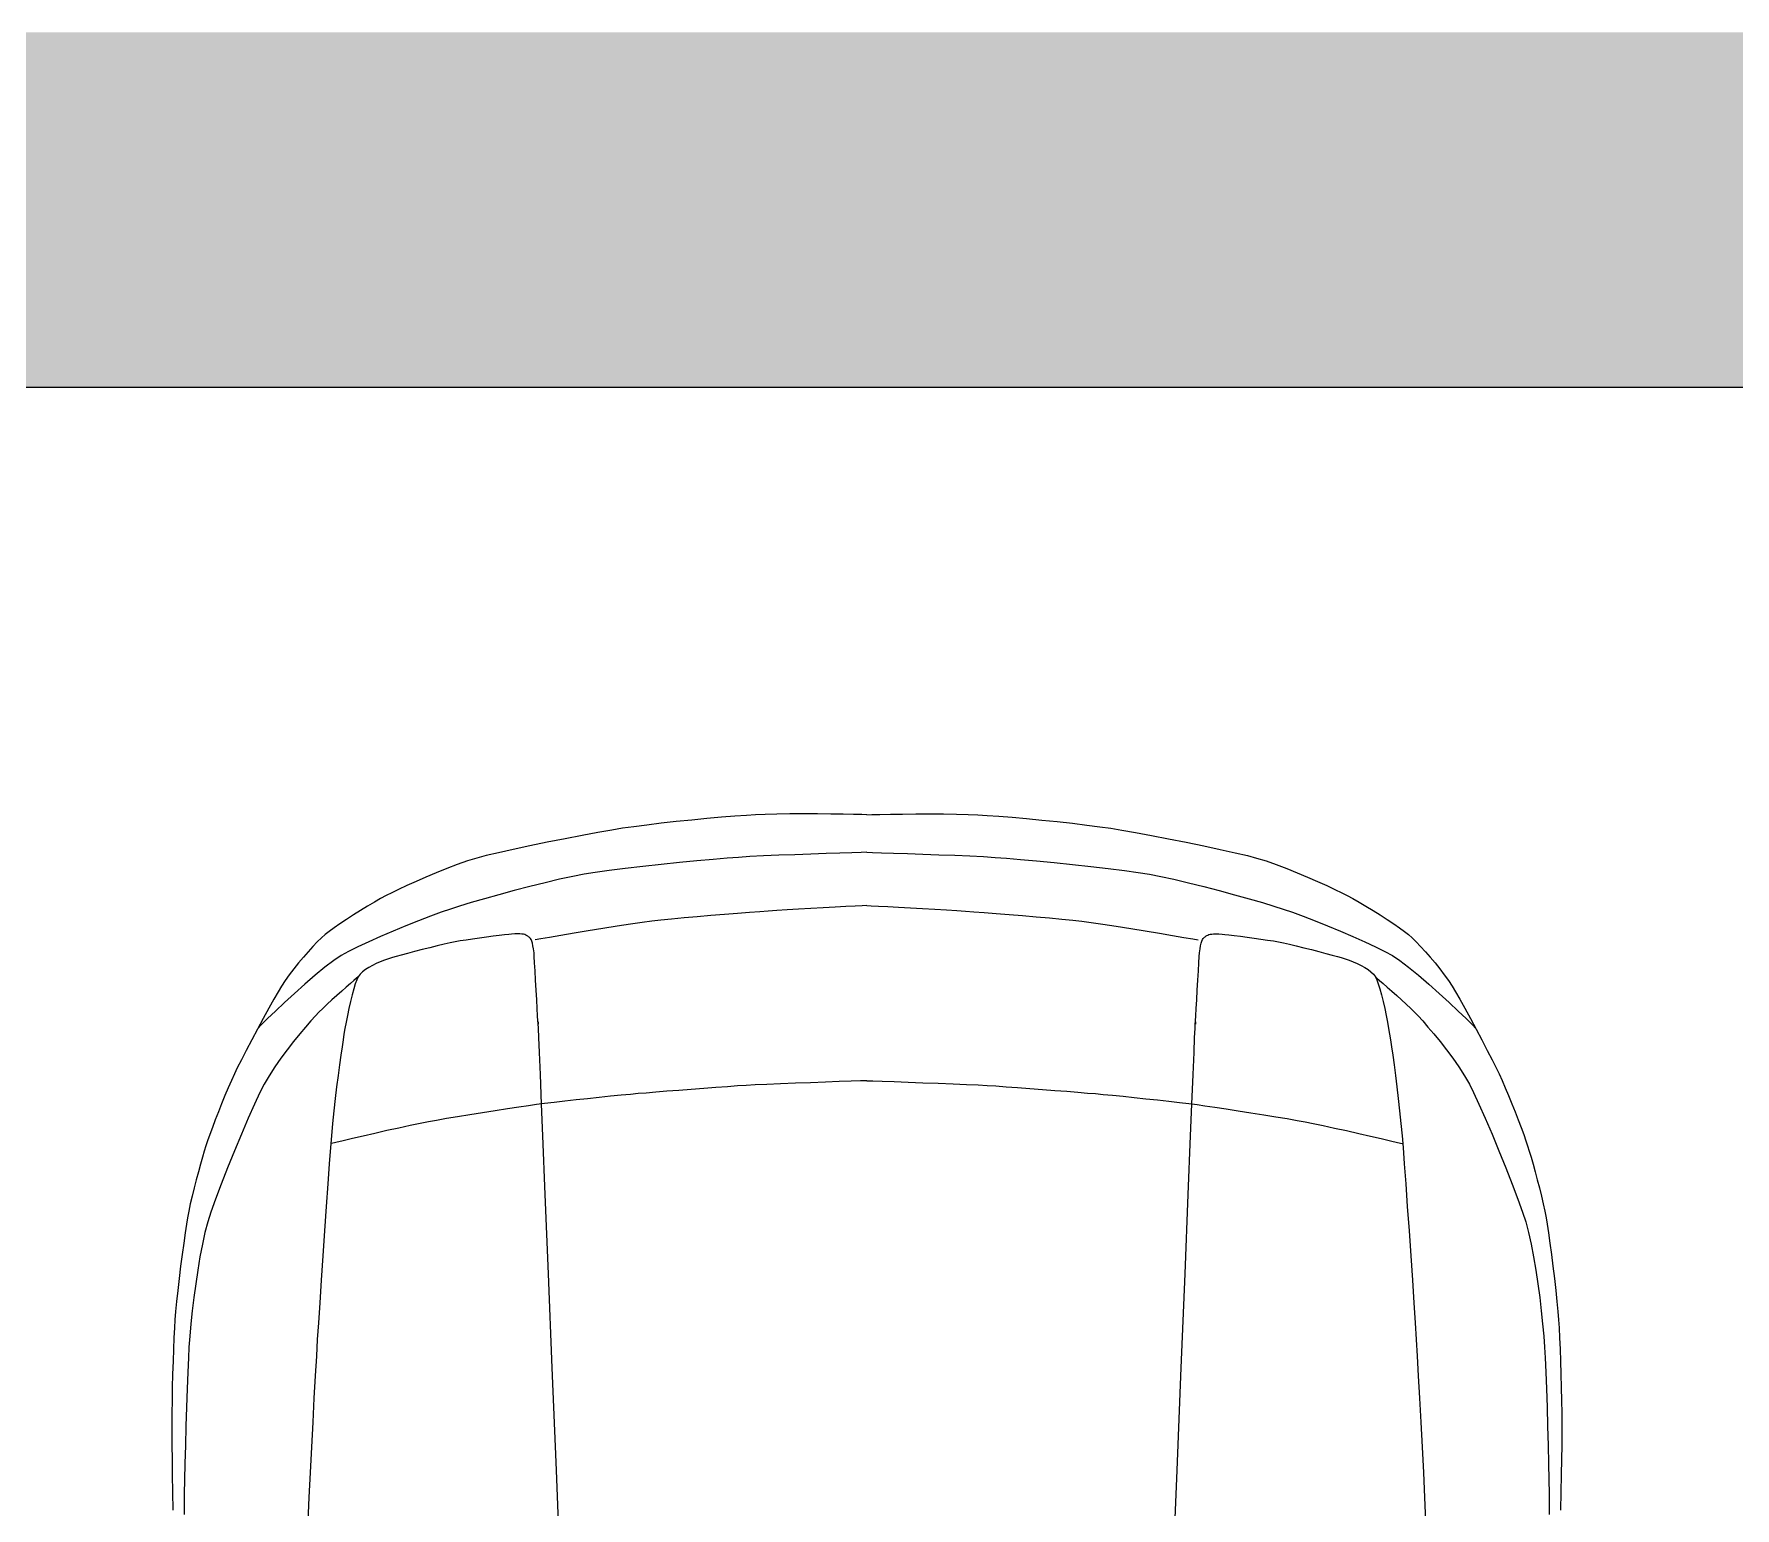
# Model space of a CAD drawing. Header units: millimetres. Extents: x 589 to 1175, y -455 to -172.
# Drawn here: x 672.972 to 675.129, y -262.835 to -260.966 of the extents above; entities that cross this region are included whole.
import ezdxf

# ---------------------------------------------------------------- set-up
doc = ezdxf.new("R2010")
doc.units = ezdxf.units.MM
for name, color, linetype in [('SRAFA', 251, 'Continuous'), ('stafaz', 252, 'Continuous'), ('ZDIVO', 1, 'Continuous')]:
    doc.layers.add(name, color=color, linetype=linetype)

# ---------------------------------------------------------------- blocks, each defined once
blk = doc.blocks.new('SYM_ZUBEHOER_PKW_AUTO03')
at = {"linetype": 'Continuous'}
for points in [[(69.05, 420.27, 2), (68.41, 420.29, 2), (67.38, 420.31, 2), (66.06, 420.33, 2), (64.51, 420.34, 2), (62.82, 420.36, 2), (61.06, 420.36, 2), (59.32, 420.36, 2), (57.67, 420.34, 2), (56.19, 420.31, 2), (54.97, 420.27, 2), (54.97, 420.27, 2), (53.79, 420.19, 2), (52.33, 420.08, 2), (50.64, 419.94, 2), (48.8, 419.78, 2), (46.87, 419.59, 2), (44.91, 419.39, 2), (42.99, 419.18, 2), (41.17, 418.96, 2), (39.52, 418.75, 2), (38.1, 418.55, 2), (38.1, 418.55, 2), (36.72, 418.33, 2), (34.97, 418.02, 2), (32.97, 417.64, 2), (30.8, 417.22, 2), (28.55, 416.77, 2), (26.33, 416.32, 2), (24.24, 415.87, 2), (22.36, 415.45, 2), (20.8, 415.08, 2), (19.64, 414.78, 2), (19.64, 414.78, 2), (18.43, 414.41, 2), (17.15, 413.96, 2), (15.82, 413.46, 2), (14.48, 412.92, 2), (13.17, 412.37, 2), (11.92, 411.82, 2), (10.75, 411.29, 2), (9.71, 410.8, 2), (8.83, 410.37, 2), (8.13, 410.02, 2), (8.13, 410.02, 2), (7.43, 409.64, 2), (6.63, 409.18, 2), (5.77, 408.67, 2), (4.87, 408.13, 2), (3.97, 407.56, 2), (3.09, 406.99, 2), (2.26, 406.44, 2), (1.52, 405.92, 2), (0.89, 405.45, 2), (0.4, 405.06, 2), (0.4, 405.06, 2), (-0.07, 404.64, 2), (-0.6, 404.13, 2), (-1.16, 403.54, 2), (-1.76, 402.89, 2), (-2.37, 402.2, 2), (-2.98, 401.47, 2), (-3.58, 400.72, 2), (-4.15, 399.97, 2), (-4.68, 399.23, 2), (-5.16, 398.51, 2), (-5.16, 398.51, 2), (-5.57, 397.83, 2), (-6.12, 396.88, 2), (-6.76, 395.73, 2), (-7.46, 394.44, 2), (-8.19, 393.08, 2), (-8.92, 391.71, 2), (-9.6, 390.39, 2), (-10.22, 389.19, 2), (-10.74, 388.17, 2), (-11.11, 387.4, 2), (-11.11, 387.4, 2), (-11.49, 386.57, 2), (-11.89, 385.64, 2), (-12.31, 384.65, 2), (-12.73, 383.62, 2), (-13.14, 382.58, 2), (-13.53, 381.56, 2), (-13.89, 380.6, 2), (-14.22, 379.71, 2), (-14.5, 378.93, 2), (-14.72, 378.28, 2), (-14.72, 378.28, 2), (-14.93, 377.62, 2), (-15.16, 376.83, 2), (-15.42, 375.94, 2), (-15.68, 374.98, 2), (-15.95, 373.97, 2), (-16.22, 372.94, 2), (-16.47, 371.92, 2), (-16.7, 370.93, 2), (-16.9, 369.99, 2), (-17.07, 369.14, 2), (-17.07, 369.14, 2), (-17.2, 368.33, 2), (-17.36, 367.24, 2), (-17.54, 365.96, 2), (-17.74, 364.52, 2), (-17.93, 363.01, 2), (-18.12, 361.46, 2), (-18.29, 359.96, 2), (-18.44, 358.54, 2), (-18.57, 357.29, 2), (-18.65, 356.24, 2), (-18.65, 356.24, 2), (-18.72, 355.2, 2), (-18.78, 353.94, 2), (-18.84, 352.51, 2), (-18.89, 350.96, 2), (-18.94, 349.32, 2), (-18.98, 347.65, 2), (-19.01, 346, 2), (-19.04, 344.4, 2), (-19.05, 342.9, 2), (-19.05, 341.56, 2), (-19.05, 341.56, 2), (-19.04, 340.27, 2), (-19.02, 338.57, 2), (-18.99, 336.57, 2), (-18.94, 334.38, 2), (-18.9, 332.08, 2)], [(69.05, 420.27, 2), (69.7, 420.29, 2), (70.73, 420.31, 2), (72.05, 420.33, 2), (73.6, 420.34, 2), (75.29, 420.36, 2), (77.05, 420.36, 2), (78.79, 420.36, 2), (80.44, 420.34, 2), (81.92, 420.31, 2), (83.14, 420.27, 2), (83.14, 420.27, 2), (84.32, 420.19, 2), (85.78, 420.08, 2), (87.47, 419.94, 2), (89.31, 419.78, 2), (91.24, 419.59, 2), (93.2, 419.39, 2), (95.12, 419.18, 2), (96.94, 418.96, 2), (98.59, 418.75, 2), (100.01, 418.55, 2), (100.01, 418.55, 2), (101.39, 418.33, 2), (103.14, 418.02, 2), (105.14, 417.64, 2), (107.31, 417.22, 2), (109.56, 416.77, 2), (111.78, 416.32, 2), (113.87, 415.87, 2), (115.75, 415.45, 2), (117.31, 415.08, 2), (118.47, 414.78, 2), (118.47, 414.78, 2), (119.68, 414.41, 2), (120.96, 413.96, 2), (122.29, 413.46, 2), (123.63, 412.92, 2), (124.94, 412.37, 2), (126.19, 411.82, 2), (127.36, 411.29, 2), (128.4, 410.8, 2), (129.28, 410.37, 2), (129.97, 410.02, 2), (129.97, 410.02, 2), (130.68, 409.64, 2), (131.48, 409.18, 2), (132.34, 408.67, 2), (133.24, 408.13, 2), (134.14, 407.56, 2), (135.02, 406.99, 2), (135.85, 406.44, 2), (136.59, 405.92, 2), (137.22, 405.45, 2), (137.71, 405.06, 2), (137.71, 405.06, 2), (138.18, 404.64, 2), (138.71, 404.13, 2), (139.27, 403.54, 2), (139.87, 402.89, 2), (140.48, 402.2, 2), (141.09, 401.47, 2), (141.69, 400.72, 2), (142.26, 399.97, 2), (142.79, 399.23, 2), (143.27, 398.51, 2), (143.27, 398.51, 2), (143.68, 397.83, 2), (144.23, 396.88, 2), (144.87, 395.73, 2), (145.57, 394.44, 2), (146.3, 393.08, 2), (147.02, 391.71, 2), (147.71, 390.39, 2), (148.33, 389.19, 2), (148.85, 388.17, 2), (149.22, 387.4, 2), (149.22, 387.4, 2), (149.6, 386.57, 2), (150, 385.64, 2), (150.42, 384.65, 2), (150.83, 383.62, 2), (151.24, 382.58, 2), (151.64, 381.56, 2), (152, 380.6, 2), (152.33, 379.71, 2), (152.61, 378.93, 2), (152.83, 378.28, 2), (152.83, 378.28, 2), (153.04, 377.62, 2), (153.27, 376.83, 2), (153.53, 375.94, 2), (153.79, 374.98, 2), (154.06, 373.97, 2), (154.33, 372.94, 2), (154.58, 371.92, 2), (154.81, 370.93, 2), (155.01, 369.99, 2), (155.18, 369.14, 2), (155.18, 369.14, 2), (155.31, 368.33, 2), (155.47, 367.24, 2), (155.65, 365.96, 2), (155.84, 364.52, 2), (156.04, 363.01, 2), (156.23, 361.46, 2), (156.4, 359.96, 2), (156.55, 358.54, 2), (156.68, 357.29, 2), (156.76, 356.24, 2), (156.76, 356.24, 2), (156.83, 355.2, 2), (156.89, 353.94, 2), (156.95, 352.51, 2), (157, 350.96, 2), (157.05, 349.32, 2), (157.09, 347.65, 2), (157.12, 346, 2), (157.15, 344.4, 2), (157.16, 342.9, 2), (157.16, 341.56, 2), (157.16, 341.56, 2), (157.15, 340.27, 2), (157.13, 338.57, 2), (157.09, 336.57, 2), (157.05, 334.38, 2), (157.01, 332.08, 2)], [(69.05, 415.5, 2), (68.34, 415.49, 2), (67.18, 415.45, 2), (65.66, 415.41, 2), (63.89, 415.35, 2), (61.95, 415.28, 2), (59.92, 415.2, 2), (57.9, 415.12, 2), (55.98, 415.04, 2), (54.24, 414.95, 2), (52.78, 414.86, 2), (52.78, 414.86, 2), (51.36, 414.75, 2), (49.58, 414.6, 2), (47.53, 414.41, 2), (45.3, 414.19, 2), (42.98, 413.95, 2), (40.67, 413.7, 2), (38.44, 413.44, 2), (36.4, 413.19, 2), (34.63, 412.95, 2), (33.22, 412.73, 2), (33.22, 412.73, 2), (31.78, 412.45, 2), (30.11, 412.08, 2), (28.28, 411.65, 2), (26.34, 411.16, 2), (24.37, 410.65, 2), (22.43, 410.12, 2), (20.58, 409.61, 2), (18.9, 409.12, 2), (17.44, 408.68, 2), (16.27, 408.31, 2), (16.27, 408.31, 2), (15.09, 407.91, 2), (13.73, 407.41, 2), (12.22, 406.83, 2), (10.64, 406.19, 2), (9.02, 405.52, 2), (7.43, 404.84, 2), (5.92, 404.17, 2), (4.55, 403.52, 2), (3.36, 402.93, 2), (2.42, 402.41, 2), (2.42, 402.41, 2), (1.48, 401.78, 2), (0.36, 400.93, 2), (-0.88, 399.91, 2), (-2.19, 398.78, 2), (-3.5, 397.61, 2), (-4.77, 396.45, 2), (-5.92, 395.36, 2), (-6.91, 394.41, 2), (-7.67, 393.65, 2), (-8.15, 393.15, 2)], [(69.05, 415.5, 2), (69.77, 415.49, 2), (70.93, 415.45, 2), (72.45, 415.41, 2), (74.22, 415.35, 2), (76.16, 415.28, 2), (78.19, 415.2, 2), (80.21, 415.12, 2), (82.13, 415.04, 2), (83.87, 414.95, 2), (85.33, 414.86, 2), (85.33, 414.86, 2), (86.75, 414.75, 2), (88.53, 414.6, 2), (90.58, 414.41, 2), (92.81, 414.19, 2), (95.13, 413.95, 2), (97.44, 413.7, 2), (99.67, 413.44, 2), (101.71, 413.19, 2), (103.48, 412.95, 2), (104.89, 412.73, 2), (104.89, 412.73, 2), (106.33, 412.45, 2), (108, 412.08, 2), (109.83, 411.65, 2), (111.77, 411.16, 2), (113.74, 410.65, 2), (115.68, 410.12, 2), (117.53, 409.61, 2), (119.21, 409.12, 2), (120.67, 408.68, 2), (121.84, 408.31, 2), (121.84, 408.31, 2), (123.01, 407.91, 2), (124.38, 407.41, 2), (125.89, 406.83, 2), (127.47, 406.19, 2), (129.09, 405.52, 2), (130.68, 404.84, 2), (132.18, 404.17, 2), (133.56, 403.52, 2), (134.75, 402.93, 2), (135.69, 402.41, 2), (135.69, 402.41, 2), (136.63, 401.78, 2), (137.74, 400.93, 2), (138.99, 399.91, 2), (140.3, 398.78, 2), (141.61, 397.61, 2), (142.88, 396.45, 2), (144.03, 395.36, 2), (145.02, 394.41, 2), (145.78, 393.65, 2), (146.26, 393.15, 2)], [(69.05, 408.76, 2), (68.48, 408.73, 2), (67.58, 408.68, 2), (66.4, 408.61, 2), (65.03, 408.54, 2), (63.53, 408.45, 2), (61.97, 408.36, 2), (60.42, 408.28, 2), (58.96, 408.19, 2), (57.64, 408.11, 2), (56.55, 408.04, 2), (56.55, 408.04, 2), (55.5, 407.97, 2), (54.18, 407.87, 2), (52.67, 407.76, 2), (51.02, 407.62, 2), (49.3, 407.48, 2), (47.57, 407.33, 2), (45.89, 407.18, 2), (44.32, 407.04, 2), (42.94, 406.9, 2), (41.79, 406.77, 2), (41.79, 406.77, 2), (40.6, 406.62, 2), (39.12, 406.41, 2), (37.42, 406.15, 2), (35.6, 405.86, 2), (33.75, 405.56, 2), (31.95, 405.26, 2), (30.28, 404.97, 2), (28.85, 404.72, 2), (27.74, 404.52, 2), (27.03, 404.39, 2)], [(69.05, 408.76, 2), (69.62, 408.73, 2), (70.53, 408.68, 2), (71.71, 408.61, 2), (73.08, 408.54, 2), (74.58, 408.45, 2), (76.14, 408.36, 2), (77.69, 408.28, 2), (79.15, 408.19, 2), (80.46, 408.11, 2), (81.56, 408.04, 2), (81.56, 408.04, 2), (82.61, 407.97, 2), (83.93, 407.87, 2), (85.44, 407.76, 2), (87.09, 407.62, 2), (88.81, 407.48, 2), (90.54, 407.33, 2), (92.22, 407.18, 2), (93.78, 407.04, 2), (95.17, 406.9, 2), (96.32, 406.77, 2), (96.32, 406.77, 2), (97.5, 406.62, 2), (98.99, 406.41, 2), (100.69, 406.15, 2), (102.51, 405.86, 2), (104.36, 405.56, 2), (106.16, 405.26, 2), (107.83, 404.97, 2), (109.26, 404.72, 2), (110.37, 404.52, 2), (111.08, 404.39, 2)], [(30.25, 323.93, 2), (29.71, 337.17, 2), (29.19, 350.14, 2), (28.71, 362.04, 2), (28.3, 372.1, 2), (28, 379.53, 2), (27.84, 383.56, 2), (27.84, 383.56, 2), (27.68, 387.34, 2), (27.57, 390.1, 2), (27.49, 392, 2), (27.44, 393.18, 2), (27.41, 393.81, 2), (27.39, 394.02, 2), (27.39, 393.98, 2), (27.39, 393.83, 2), (27.39, 393.73, 2), (27.38, 393.83, 2), (27.38, 393.83, 2), (27.37, 394.12, 2), (27.33, 394.77, 2), (27.28, 395.7, 2), (27.22, 396.81, 2), (27.15, 398.04, 2), (27.08, 399.28, 2), (27.01, 400.46, 2), (26.95, 401.49, 2), (26.9, 402.28, 2), (26.87, 402.74, 2), (26.87, 402.74, 2), (26.81, 403.25, 2), (26.74, 403.66, 2), (26.66, 403.99, 2), (26.58, 404.24, 2), (26.5, 404.43, 2), (26.42, 404.57, 2), (26.33, 404.67, 2), (26.25, 404.74, 2), (26.17, 404.79, 2), (26.09, 404.85, 2), (26.09, 404.85, 2), (26.02, 404.9, 2), (25.93, 404.95, 2), (25.82, 405.01, 2), (25.69, 405.06, 2), (25.53, 405.11, 2), (25.32, 405.14, 2), (25.08, 405.17, 2), (24.78, 405.17, 2), (24.43, 405.17, 2), (24.01, 405.14, 2), (24.01, 405.14, 2), (23.67, 405.1, 2), (23.14, 405.04, 2), (22.47, 404.96, 2), (21.69, 404.86, 2), (20.84, 404.75, 2), (19.95, 404.63, 2), (19.08, 404.5, 2), (18.25, 404.38, 2), (17.5, 404.26, 2), (16.87, 404.15, 2), (16.87, 404.15, 2), (16.24, 404.02, 2), (15.47, 403.85, 2), (14.6, 403.64, 2), (13.66, 403.41, 2), (12.69, 403.17, 2), (11.74, 402.92, 2), (10.85, 402.69, 2), (10.05, 402.48, 2), (9.4, 402.3, 2), (8.93, 402.16, 2), (8.93, 402.16, 2), (8.42, 402, 2), (7.9, 401.82, 2), (7.38, 401.62, 2), (6.87, 401.4, 2), (6.39, 401.16, 2), (5.93, 400.9, 2), (5.51, 400.63, 2), (5.14, 400.34, 2), (4.83, 400.04, 2), (4.58, 399.71, 2), (4.58, 399.71, 2), (4.41, 399.35, 2), (4.22, 398.83, 2), (4.02, 398.17, 2), (3.81, 397.41, 2), (3.6, 396.58, 2), (3.4, 395.7, 2), (3.22, 394.82, 2), (3.05, 393.96, 2), (2.9, 393.16, 2), (2.78, 392.44, 2), (2.78, 392.44, 2), (2.67, 391.73, 2), (2.53, 390.83, 2), (2.38, 389.76, 2), (2.21, 388.55, 2), (2.04, 387.21, 2), (1.85, 385.78, 2), (1.67, 384.27, 2), (1.5, 382.71, 2), (1.34, 381.13, 2), (1.19, 379.54, 2), (1.19, 379.54, 2), (1.07, 378.08, 2), (0.91, 376.01, 2), (0.73, 373.47, 2), (0.53, 370.59, 2), (0.31, 367.5, 2), (0.1, 364.35, 2), (-0.11, 361.26, 2), (-0.3, 358.37, 2), (-0.47, 355.82, 2), (-0.6, 353.74, 2), (-0.6, 353.74, 2), (-0.72, 351.63, 2), (-0.86, 349.12, 2), (-1.02, 346.3, 2), (-1.18, 343.26, 2), (-1.35, 340.09, 2), (-1.51, 336.88, 2), (-1.66, 333.71, 2), (-1.79, 330.67, 2)], [(107.86, 323.93, 2), (108.4, 337.17, 2), (108.92, 350.14, 2), (109.4, 362.04, 2), (109.81, 372.1, 2), (110.11, 379.53, 2), (110.27, 383.56, 2), (110.27, 383.56, 2), (110.43, 387.34, 2), (110.54, 390.1, 2), (110.62, 392, 2), (110.67, 393.18, 2), (110.7, 393.81, 2), (110.72, 394.02, 2), (110.72, 393.98, 2), (110.72, 393.83, 2), (110.72, 393.73, 2), (110.73, 393.83, 2), (110.73, 393.83, 2), (110.74, 394.12, 2), (110.78, 394.77, 2), (110.83, 395.7, 2), (110.89, 396.81, 2), (110.96, 398.04, 2), (111.03, 399.28, 2), (111.09, 400.46, 2), (111.16, 401.49, 2), (111.21, 402.28, 2), (111.24, 402.74, 2), (111.24, 402.74, 2), (111.3, 403.25, 2), (111.37, 403.66, 2), (111.45, 403.99, 2), (111.53, 404.24, 2), (111.61, 404.43, 2), (111.69, 404.57, 2), (111.78, 404.67, 2), (111.86, 404.74, 2), (111.94, 404.79, 2), (112.02, 404.85, 2), (112.02, 404.85, 2), (112.09, 404.9, 2), (112.18, 404.95, 2), (112.29, 405.01, 2), (112.42, 405.06, 2), (112.58, 405.11, 2), (112.79, 405.14, 2), (113.03, 405.17, 2), (113.33, 405.17, 2), (113.68, 405.17, 2), (114.1, 405.14, 2), (114.1, 405.14, 2), (114.44, 405.1, 2), (114.97, 405.04, 2), (115.64, 404.96, 2), (116.42, 404.86, 2), (117.27, 404.75, 2), (118.15, 404.63, 2), (119.03, 404.5, 2), (119.86, 404.38, 2), (120.61, 404.26, 2), (121.24, 404.15, 2), (121.24, 404.15, 2), (121.87, 404.02, 2), (122.64, 403.85, 2), (123.51, 403.64, 2), (124.45, 403.41, 2), (125.42, 403.17, 2), (126.37, 402.92, 2), (127.26, 402.69, 2), (128.06, 402.48, 2), (128.71, 402.3, 2), (129.18, 402.16, 2), (129.18, 402.16, 2), (129.69, 402, 2), (130.21, 401.82, 2), (130.73, 401.62, 2), (131.24, 401.4, 2), (131.72, 401.16, 2), (132.18, 400.9, 2), (132.6, 400.63, 2), (132.97, 400.34, 2), (133.28, 400.03, 2), (133.53, 399.71, 2), (133.53, 399.71, 2), (133.7, 399.35, 2), (133.89, 398.83, 2), (134.09, 398.17, 2), (134.3, 397.41, 2), (134.51, 396.58, 2), (134.71, 395.7, 2), (134.89, 394.82, 2), (135.06, 393.96, 2), (135.21, 393.16, 2), (135.33, 392.44, 2), (135.33, 392.44, 2), (135.44, 391.73, 2), (135.58, 390.83, 2), (135.73, 389.76, 2), (135.9, 388.55, 2), (136.07, 387.21, 2), (136.25, 385.78, 2), (136.44, 384.27, 2), (136.61, 382.71, 2), (136.77, 381.13, 2), (136.92, 379.54, 2), (136.92, 379.54, 2), (137.04, 378.08, 2), (137.19, 376.01, 2), (137.38, 373.47, 2), (137.58, 370.59, 2), (137.8, 367.5, 2), (138.01, 364.35, 2), (138.22, 361.26, 2), (138.41, 358.37, 2), (138.58, 355.82, 2), (138.71, 353.74, 2), (138.71, 353.74, 2), (138.83, 351.63, 2), (138.97, 349.12, 2), (139.13, 346.3, 2), (139.29, 343.26, 2), (139.46, 340.09, 2), (139.62, 336.88, 2), (139.77, 333.71, 2), (139.9, 330.67, 2)], [(4.58, 399.71, 2), (4.38, 399.53, 2), (4.04, 399.24, 2), (3.6, 398.85, 2), (3.07, 398.39, 2), (2.49, 397.88, 2), (1.88, 397.34, 2), (1.26, 396.78, 2), (0.66, 396.23, 2), (0.1, 395.7, 2), (-0.4, 395.22, 2), (-0.4, 395.22, 2), (-0.85, 394.75, 2), (-1.42, 394.12, 2), (-2.09, 393.35, 2), (-2.83, 392.47, 2), (-3.62, 391.51, 2), (-4.42, 390.47, 2), (-5.22, 389.39, 2), (-5.99, 388.28, 2), (-6.71, 387.17, 2), (-7.34, 386.09, 2), (-7.34, 386.09, 2), (-7.87, 385.04, 2), (-8.55, 383.58, 2), (-9.35, 381.79, 2), (-10.21, 379.78, 2), (-11.09, 377.64, 2), (-11.97, 375.49, 2), (-12.78, 373.41, 2), (-13.5, 371.5, 2), (-14.09, 369.88, 2), (-14.49, 368.63, 2), (-14.49, 368.63, 2), (-14.84, 367.28, 2), (-15.17, 365.8, 2), (-15.48, 364.19, 2), (-15.76, 362.51, 2), (-16.02, 360.79, 2), (-16.25, 359.05, 2), (-16.45, 357.35, 2), (-16.62, 355.71, 2), (-16.76, 354.16, 2), (-16.87, 352.75, 2), (-16.87, 352.75, 2), (-16.95, 351.39, 2), (-17.03, 349.6, 2), (-17.11, 347.48, 2), (-17.19, 345.15, 2), (-17.26, 342.72, 2), (-17.33, 340.3, 2), (-17.38, 337.99, 2), (-17.43, 335.92, 2), (-17.46, 334.19, 2), (-17.46, 332.91, 2), (-17.46, 332.91, 2), (-17.46, 331.54, 2)], [(133.53, 399.71, 2), (133.73, 399.53, 2), (134.07, 399.24, 2), (134.51, 398.85, 2), (135.03, 398.39, 2), (135.61, 397.88, 2), (136.23, 397.34, 2), (136.85, 396.78, 2), (137.45, 396.23, 2), (138.01, 395.7, 2), (138.51, 395.22, 2), (138.51, 395.22, 2), (138.96, 394.75, 2), (139.53, 394.12, 2), (140.2, 393.35, 2), (140.94, 392.47, 2), (141.73, 391.51, 2), (142.53, 390.47, 2), (143.33, 389.39, 2), (144.1, 388.28, 2), (144.82, 387.17, 2), (145.45, 386.09, 2), (145.45, 386.09, 2), (145.98, 385.04, 2), (146.66, 383.57, 2), (147.45, 381.79, 2), (148.32, 379.78, 2), (149.2, 377.64, 2), (150.08, 375.49, 2), (150.89, 373.41, 2), (151.61, 371.5, 2), (152.2, 369.88, 2), (152.6, 368.63, 2), (152.6, 368.63, 2), (152.95, 367.28, 2), (153.28, 365.8, 2), (153.59, 364.19, 2), (153.87, 362.51, 2), (154.13, 360.79, 2), (154.36, 359.05, 2), (154.56, 357.35, 2), (154.73, 355.71, 2), (154.87, 354.16, 2), (154.98, 352.75, 2), (154.98, 352.75, 2), (155.06, 351.39, 2), (155.14, 349.6, 2), (155.22, 347.48, 2), (155.3, 345.15, 2), (155.37, 342.72, 2), (155.44, 340.3, 2), (155.49, 337.99, 2), (155.54, 335.92, 2), (155.56, 334.19, 2), (155.57, 332.91, 2), (155.57, 332.91, 2), (155.56, 331.54, 2)], [(69.05, 386.53, 2), (68.28, 386.51, 2), (67.09, 386.47, 2), (65.57, 386.42, 2), (63.81, 386.35, 2), (61.93, 386.28, 2), (60, 386.21, 2), (58.12, 386.14, 2), (56.4, 386.06, 2), (54.92, 386, 2), (53.77, 385.94, 2), (53.77, 385.94, 2), (52.68, 385.87, 2), (51.38, 385.78, 2), (49.93, 385.68, 2), (48.38, 385.56, 2), (46.79, 385.44, 2), (45.21, 385.32, 2), (43.69, 385.2, 2), (42.3, 385.09, 2), (41.08, 384.98, 2), (40.08, 384.9, 2), (40.08, 384.9, 2), (39.09, 384.8, 2), (37.9, 384.69, 2), (36.57, 384.56, 2), (35.15, 384.41, 2), (33.67, 384.25, 2), (32.2, 384.1, 2), (30.76, 383.94, 2), (29.42, 383.78, 2), (28.21, 383.64, 2), (27.18, 383.51, 2), (27.18, 383.51, 2), (26.18, 383.37, 2), (24.94, 383.19, 2), (23.51, 382.97, 2), (21.96, 382.73, 2), (20.35, 382.48, 2), (18.74, 382.22, 2), (17.19, 381.97, 2), (15.76, 381.73, 2), (14.51, 381.51, 2), (13.49, 381.33, 2), (13.49, 381.33, 2), (12.45, 381.12, 2), (11.18, 380.85, 2), (9.75, 380.54, 2), (8.23, 380.21, 2), (6.69, 379.86, 2), (5.2, 379.52, 2), (3.84, 379.2, 2), (2.67, 378.93, 2), (1.76, 378.71, 2), (1.19, 378.57, 2)], [(69.05, 386.53, 2), (69.83, 386.51, 2), (71.02, 386.47, 2), (72.54, 386.42, 2), (74.3, 386.35, 2), (76.18, 386.28, 2), (78.11, 386.21, 2), (79.99, 386.14, 2), (81.71, 386.06, 2), (83.19, 386, 2), (84.33, 385.94, 2), (84.33, 385.94, 2), (85.43, 385.87, 2), (86.73, 385.78, 2), (88.18, 385.68, 2), (89.73, 385.56, 2), (91.32, 385.44, 2), (92.9, 385.32, 2), (94.42, 385.2, 2), (95.81, 385.09, 2), (97.03, 384.98, 2), (98.03, 384.9, 2), (98.03, 384.9, 2), (99.02, 384.8, 2), (100.21, 384.69, 2), (101.54, 384.56, 2), (102.96, 384.41, 2), (104.44, 384.25, 2), (105.91, 384.1, 2), (107.35, 383.94, 2), (108.69, 383.78, 2), (109.9, 383.64, 2), (110.92, 383.51, 2), (110.92, 383.51, 2), (111.93, 383.37, 2), (113.17, 383.19, 2), (114.6, 382.97, 2), (116.15, 382.73, 2), (117.75, 382.48, 2), (119.37, 382.22, 2), (120.92, 381.97, 2), (122.35, 381.73, 2), (123.6, 381.51, 2), (124.62, 381.33, 2), (124.62, 381.33, 2), (125.66, 381.12, 2), (126.93, 380.85, 2), (128.36, 380.54, 2), (129.88, 380.21, 2), (131.42, 379.86, 2), (132.91, 379.52, 2), (134.27, 379.2, 2), (135.44, 378.93, 2), (136.35, 378.71, 2), (136.92, 378.57, 2)]]:
    blk.add_polyline3d(points, dxfattribs=at)
at = {"color": 11, "linetype": 'Continuous', "invisible_edges": 15}
for points in [[(-25.78, 189.94, 1), (-28.95, 391.55, 1), (51.22, 435.21, 1)], [(-25.78, 189.94, 1), (51.22, 435.21, 1), (166.31, 272.49, 1), (132.97, -13.26, 1)], [(51.22, 435.21, 1), (148.06, 411.4, 1), (166.31, 272.49, 1)]]:
    blk.add_3dface(points, dxfattribs=at)

msp = doc.modelspace()

# ---------------------------------------------------------------- hatches: boundary and pattern name
at = {"layer": 'SRAFA'}
h = msp.add_hatch(color=256, dxfattribs=at)
h.dxf.hatch_style = 1
h.paths.add_polyline_path([(676.7728, -260.9637), (676.7728, -260.5437), (676.6228, -260.5437), (676.6228, -260.9637), (672.7761, -260.9637), (672.7171, -261.4137), (676.7728, -261.4137)])
h.paths.add_polyline_path([(676.7728, -256.9637), (677.6728, -256.9637), (677.6728, -259.2037), (677.7728, -259.2037), (677.7728, -256.8637), (676.6228, -256.8637), (676.6228, -259.7437), (676.7728, -259.7437)])
h.paths.add_polyline_path([(679.8228, -256.8637), (678.7728, -256.8637), (678.7728, -259.2037), (678.9728, -259.2037), (678.9728, -259.1037), (678.8728, -259.1037), (678.8728, -257.1137), (679.8228, -257.1137)])
h.paths.add_polyline_path([(680.1728, -259.1037), (679.5728, -259.1037), (679.5728, -259.2037), (680.1728, -259.2037)])
h.paths.add_polyline_path([(680.2978, -259.1037), (680.1728, -259.1037), (680.1728, -259.2037), (680.2978, -259.2037)])
h.paths.add_polyline_path([(673.7679, -256.8637), (673.0751, -256.8637), (673.0751, -257.0637), (673.2878, -257.0637), (673.196, -257.7637), (673.6498, -257.7637)])

# ---------------------------------------------------------------- linework, layer by layer
at = {"layer": 'ZDIVO'}
msp.add_line((672.7171, -261.4137), (676.7728, -261.4137), dxfattribs=at)

# ---------------------------------------------------------------- block references
at = {"layer": 'stafaz', "linetype": 'Continuous', "xscale": 0.01, "yscale": 0.01, "zscale": 0.01}
msp.add_blockref('SYM_ZUBEHOER_PKW_AUTO03', (673.3375, -266.1584, -0.02), dxfattribs=at)

doc.saveas('drawing.dxf')
